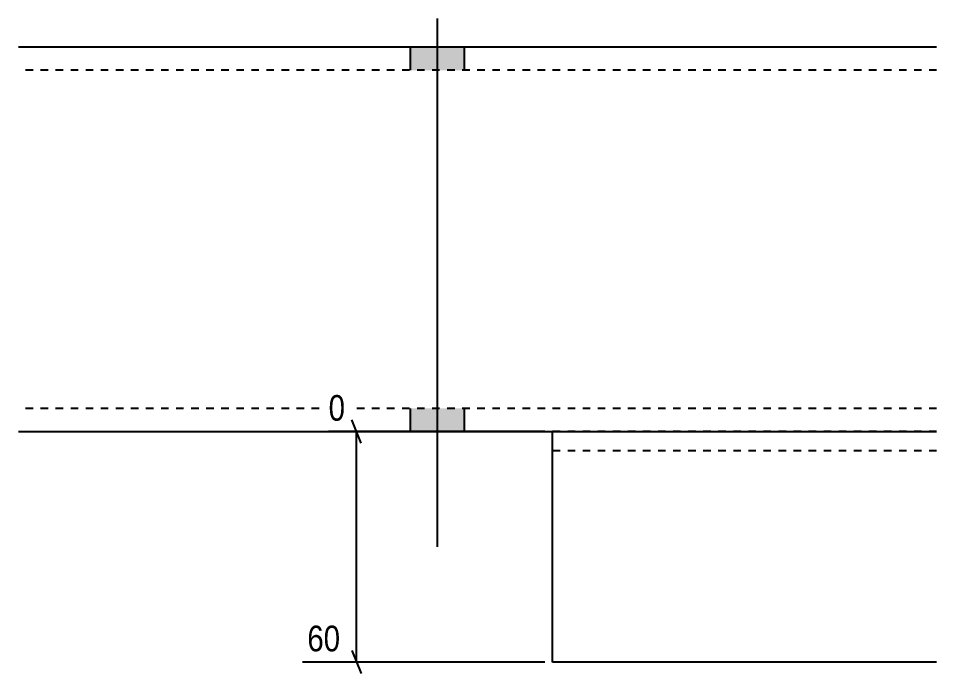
# Model space of a CAD drawing. Header units: millimetres. Extents: x 5 to 26277, y 5 to 1235.
# Drawn here: x 15505.3 to 15744.3, y 4.8 to 175.3 of the extents above; entities that cross this region are included whole.
import ezdxf

# ---------------------------------------------------------------- set-up
doc = ezdxf.new("R2010")
doc.units = ezdxf.units.MM
doc.linetypes.add('DXK_LINE_DOT2', pattern=[3.9198, 1.9599, -1.9599])
doc.layers.add('MÅLSÆTNING', color=7, linetype='Continuous')
doc.layers.add('STÅL', color=7, linetype='Continuous')
doc.styles.add('Arial Narrow', font='ARIALN.TTF', dxfattribs={"height": 0.2})

msp = doc.modelspace()

# ---------------------------------------------------------------- hatches: boundary and pattern name
at = {"layer": 'STÅL', "linetype": 'Continuous'}
for points in [[(15621.31, 167.8), (15607.31, 167.8), (15607.31, 161.8), (15621.31, 161.8)], [(15621.31, 167.8), (15607.31, 167.8), (15607.31, 161.8), (15621.31, 161.8)], [(15621.31, 73.8), (15607.31, 73.8), (15607.31, 67.8), (15621.31, 67.8)], [(15621.31, 73.8), (15607.31, 73.8), (15607.31, 67.8), (15621.31, 67.8)]]:
    msp.add_hatch(color=96, dxfattribs=at).paths.add_polyline_path(points)

# ---------------------------------------------------------------- linework, layer by layer
at = {"layer": 'MÅLSÆTNING', "color": 7, "linetype": 'Continuous'}
for p, q in [((15594.52, 64.8), (15592.12, 70.8)), ((15642.31, 67.8), (15586.06, 67.8)), ((15593.32, 7.8), (15593.32, 67.8)), ((15592.12, 10.8), (15594.52, 4.8)), ((15642.31, 7.8), (15579.24, 7.8))]:
    msp.add_line(p, q, dxfattribs=at)
at = {"layer": 'STÅL', "color": 96, "linetype": 'Continuous'}
for p, q in [((15614.31, 175.3), (15614.31, 37.8)), ((15614.31, 175.3), (15614.31, 37.8)), ((15607.31, 167.8), (15607.31, 161.8)), ((15607.31, 167.8), (15607.31, 161.8)), ((15621.31, 167.8), (15621.31, 161.8)), ((15621.31, 167.8), (15621.31, 161.8)), ((15607.31, 73.8), (15607.31, 67.8)), ((15607.31, 73.8), (15607.31, 67.8)), ((15621.31, 73.8), (15621.31, 67.8)), ((15621.31, 73.8), (15621.31, 67.8))]:
    msp.add_line(p, q, dxfattribs=at)
at = {"layer": 'STÅL', "color": 2, "linetype": 'Continuous'}
for p, q in [((15744.31, 167.8), (15505.31, 167.8)), ((15505.31, 67.8), (15644.31, 67.8)), ((15644.31, 7.8), (15644.31, 67.8)), ((15644.31, 67.8), (15744.31, 67.8)), ((15744.31, 7.8), (15644.31, 7.8))]:
    msp.add_line(p, q, dxfattribs=at)
at = {"layer": 'STÅL', "color": 7, "linetype": 'DXK_LINE_DOT2'}
for p, q in [((15744.31, 161.8), (15505.31, 161.8)), ((15744.31, 73.8), (15505.31, 73.8)), ((15744.31, 67.8), (15644.31, 67.8)), ((15744.31, 62.8), (15644.31, 62.8))]:
    msp.add_line(p, q, dxfattribs=at)

# ---------------------------------------------------------------- wipeouts: each hides what was drawn before it
at = {"color": 0, "linetype": 'Continuous'}
msp.add_wipeout([(15590.45, 9.2), (15590.45, 19), (15579.12, 19), (15579.12, 9.2)], dxfattribs=at).dxf.layer = 'MÅLSÆTNING'

# ---------------------------------------------------------------- next in the draw order: texts
at = {"layer": 'MÅLSÆTNING', "color": 3, "linetype": 'Continuous', "style": 'Arial Narrow'}
msp.add_text('60', height=6.681, dxfattribs=at).set_placement((15580.52, 10.6))

# ---------------------------------------------------------------- next in the draw order: wipeouts: each hides what was drawn before it
at = {"color": 0, "linetype": 'Continuous'}
msp.add_wipeout([(15591.72, 69.2), (15591.72, 79), (15584.66, 79), (15584.66, 69.2)], dxfattribs=at).dxf.layer = 'MÅLSÆTNING'

# ---------------------------------------------------------------- next in the draw order: texts
at = {"layer": 'MÅLSÆTNING', "color": 3, "linetype": 'Continuous', "style": 'Arial Narrow'}
msp.add_text('0', height=6.68, dxfattribs=at).set_placement((15586.06, 70.6))

doc.saveas('drawing.dxf')
